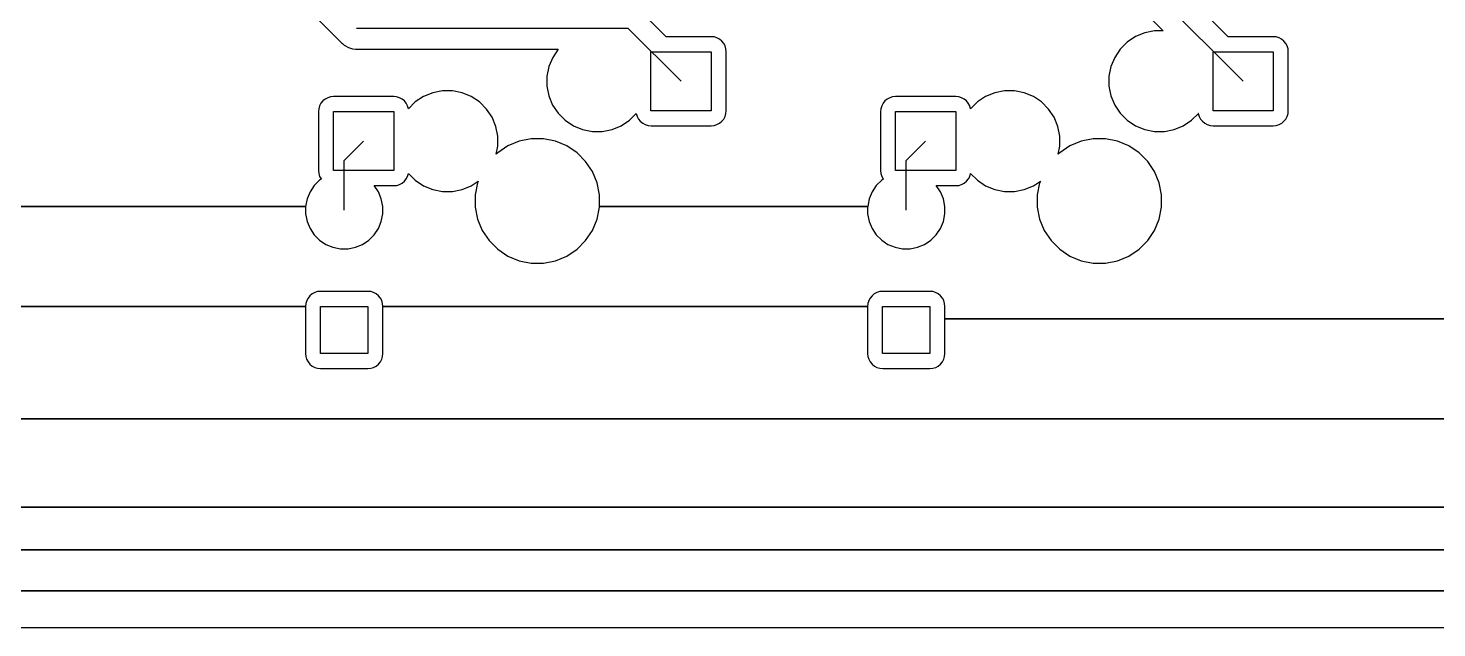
# Model space of a CAD drawing. Extents: x -29462 to 42578, y -23213 to 32194.
# Drawn here: x 27750 to 34381, y -23213 to -20387 of the extents above; entities that cross this region are included whole.
import ezdxf

# ---------------------------------------------------------------- set-up
doc = ezdxf.new("R2010")
doc.units = 0

msp = doc.modelspace()

# ---------------------------------------------------------------- linework, layer by layer
at = {"layer": 'Layer 1'}
for p, q in [((28375.77333, -19607.22977), (29222.15733, -20453.50077)), ((32718.8, -19887.2), (33468.946, -20637.346)), ((33398.2, -20427.6), (32845.609, -19874.953)), ((32678.2, -19985.7), (33092.784, -20400.143)), ((30752.3, -20427.6), (30646.185, -20321.287)), ((29294.9, -20387.3), (30573.1, -20387.3)), ((30573.1, -20387.3), (30823.149, -20637.349)), ((33005.2978, -20409.21577), (32962.1178, -20427.10867)), ((33051.3, -20400.1), (33005.2978, -20409.21577)), ((33092.784, -20400.143), (33051.3, -20400.1)), ((29222.15733, -20453.50077), (29225.26177, -20457.25432)), ((29225.26177, -20457.25432), (29228.93066, -20460.33054)), ((29228.93066, -20460.33054), (29228.9, -20460.3)), ((29228.9, -20460.3), (29236.80222, -20466.81933)), ((29236.80222, -20466.81933), (29240.18888, -20469.50044)), ((29240.18888, -20469.50044), (29257.12218, -20478.64443)), ((29257.12218, -20478.64443), (29275.74888, -20484.26065)), ((29275.74888, -20484.26065), (29290.14218, -20485.67176)), ((29290.14218, -20485.67176), (29290.1, -20485.7)), ((29290.1, -20485.7), (29294.89777, -20486.179777)), ((29294.89777, -20486.179777), (29299.69554, -20485.7)), ((29299.69554, -20485.7), (30244.9, -20485.7)), ((30244.617778, -20486.151555), (30218.653378, -20525.013555)), ((30244.9, -20485.7), (30244.617778, -20486.151555)), ((30964.86229, -20427.60576), (30752.3, -20427.6)), ((30978.69119, -20428.96043), (30964.86229, -20427.60576)), ((30991.95559, -20432.9962), (30978.69119, -20428.96043)), ((31004.37339, -20439.54375), (30991.95559, -20432.9962)), ((31015.09779, -20448.3773), (31004.37339, -20439.54375)), ((31023.84667, -20459.13), (31015.09779, -20448.3773)), ((31030.33778, -20471.3784), (31023.84667, -20459.13)), ((31034.28889, -20484.6711), (31030.33778, -20471.3784)), ((31035.7, -20498.5), (31034.28889, -20484.6711)), ((32890.4334, -20486.09307), (32864.469, -20524.95507)), ((32923.4534, -20453.04487), (32890.4334, -20486.09307)), ((32962.1178, -20427.10867), (32923.4534, -20453.04487)), ((33610.66229, -20427.60576), (33398.2, -20427.6)), ((33624.49119, -20428.96043), (33610.66229, -20427.60576)), ((33637.75559, -20432.9962), (33624.49119, -20428.96043)), ((33650.17339, -20439.54375), (33637.75559, -20432.9962)), ((33660.89779, -20448.3773), (33650.17339, -20439.54375)), ((33669.64667, -20459.13), (33660.89779, -20448.3773)), ((33676.13778, -20471.3784), (33669.64667, -20459.13)), ((33680.08889, -20484.6711), (33676.13778, -20471.3784)), ((33681.5, -20498.5), (33680.08889, -20484.6711)), ((30218.653378, -20525.013555), (30200.591178, -20568.193555)), ((30681.5, -20776.2), (30681.5, -20498.5)), ((30681.5, -20498.5), (30964.8, -20498.5)), ((30964.8, -20498.5), (30964.8, -20776.2)), ((31035.63771, -20776.20576), (31035.7, -20498.5)), ((32864.469, -20524.95507), (32846.4068, -20568.13507)), ((33327.3, -20776.2), (33327.3, -20498.5)), ((33327.3, -20498.5), (33610.7, -20498.5)), ((33610.7, -20498.5), (33610.7, -20776.2)), ((33681.53771, -20776.20576), (33681.5, -20498.5)), ((30191.560078, -20614.026455), (30191.5, -20660.7)), ((30200.591178, -20568.193555), (30191.560078, -20614.026455)), ((32846.4068, -20568.13507), (32837.3757, -20613.96797)), ((32837.3757, -20613.96797), (32837.4, -20660.7)), ((29699.9, -20682.3), (29653.8978, -20691.41577)), ((29746.4757, -20682.33203), (29699.9, -20682.3)), ((29792.4779, -20691.4478), (29746.4757, -20682.33203)), ((30191.5, -20660.7), (30200.5311, -20706.5329)), ((32345.7, -20682.3), (32299.6978, -20691.41577)), ((32392.2757, -20682.33203), (32345.7, -20682.3)), ((32438.2779, -20691.4478), (32392.2757, -20682.33203)), ((32837.4, -20660.7), (32846.4311, -20706.5329)), ((29121.62451, -20753.57264), (29117.39118, -20766.86534)), ((29128.11562, -20741.32424), (29121.62451, -20753.57264)), ((29136.8645, -20730.57154), (29128.11562, -20741.32424)), ((29147.5889, -20721.73799), (29136.8645, -20730.57154)), ((29160.0067, -20715.19044), (29147.5889, -20721.73799)), ((29173.2711, -20711.15467), (29160.0067, -20715.19044)), ((29187.1, -20709.8), (29173.2711, -20711.15467)), ((29470.47348, -20709.73466), (29187.1, -20709.8)), ((29484.30238, -20711.08933), (29470.47348, -20709.73466)), ((29497.56678, -20715.1251), (29484.30238, -20711.08933)), ((29509.70228, -20721.67265), (29497.56678, -20715.1251)), ((29520.42668, -20730.5062), (29509.70228, -20721.67265)), ((29529.45778, -20741.2589), (29520.42668, -20730.5062)), ((29535.94889, -20753.5073), (29529.45778, -20741.2589)), ((29539.9, -20766.8), (29535.94889, -20753.5073)), ((29572.0534, -20735.24487), (29539.8801, -20767.24887)), ((29610.7178, -20709.30867), (29572.0534, -20735.24487)), ((29653.8978, -20691.41577), (29610.7178, -20709.30867)), ((29835.6579, -20709.3407), (29792.4779, -20691.4478)), ((29874.3223, -20735.2769), (29835.6579, -20709.3407)), ((29907.3423, -20768.3251), (29874.3223, -20735.2769)), ((30200.5311, -20706.5329), (30218.5933, -20749.7129)), ((30218.5933, -20749.7129), (30244.5577, -20788.5749)), ((31767.42451, -20753.57264), (31763.19118, -20766.86534)), ((31773.91562, -20741.32424), (31767.42451, -20753.57264)), ((31782.6645, -20730.57154), (31773.91562, -20741.32424)), ((31793.3889, -20721.73799), (31782.6645, -20730.57154)), ((31805.8067, -20715.19044), (31793.3889, -20721.73799)), ((31819.0711, -20711.15467), (31805.8067, -20715.19044)), ((31832.9, -20709.8), (31819.0711, -20711.15467)), ((32116.27348, -20709.73466), (31832.9, -20709.8)), ((32130.10238, -20711.08933), (32116.27348, -20709.73466)), ((32143.36678, -20715.1251), (32130.10238, -20711.08933)), ((32155.50228, -20721.67265), (32143.36678, -20715.1251)), ((32166.22668, -20730.5062), (32155.50228, -20721.67265)), ((32175.25778, -20741.2589), (32166.22668, -20730.5062)), ((32181.74889, -20753.5073), (32175.25778, -20741.2589)), ((32185.7, -20766.8), (32181.74889, -20753.5073)), ((32217.8534, -20735.24487), (32185.6801, -20767.24887)), ((32256.5178, -20709.30867), (32217.8534, -20735.24487)), ((32299.6978, -20691.41577), (32256.5178, -20709.30867)), ((32481.4579, -20709.3407), (32438.2779, -20691.4478)), ((32520.1223, -20735.2769), (32481.4579, -20709.3407)), ((32553.1423, -20768.3251), (32520.1223, -20735.2769)), ((32846.4311, -20706.5329), (32864.4933, -20749.7129)), ((32864.4933, -20749.7129), (32890.4577, -20788.5749)), ((29117.39118, -20766.86534), (29116.26229, -20780.69424)), ((29116.26229, -20780.69424), (29116.3, -21058.5)), ((29187.1, -21058.5), (29187.1, -20780.7)), ((29187.1, -20780.7), (29470.5, -20780.7)), ((29470.5, -20780.7), (29470.5, -21058.5)), ((29539.8801, -20767.24887), (29539.9, -20766.8)), ((29933.3067, -20807.1871), (29907.3423, -20768.3251)), ((29951.3689, -20850.3671), (29933.3067, -20807.1871)), ((30244.5577, -20788.5749), (30277.5777, -20821.5949)), ((30579.8466, -20821.62693), (30612.0199, -20789.65113)), ((30612.0199, -20789.65113), (30612.1, -20790.1)), ((30612.1, -20790.1), (30616.05111, -20803.3927)), ((30616.05111, -20803.3927), (30622.54222, -20815.6411)), ((30622.54222, -20815.6411), (30631.2911, -20826.3938)), ((30964.8, -20776.2), (30681.5, -20776.2)), ((31015.0355, -20826.32846), (31023.78438, -20815.57576)), ((31023.78438, -20815.57576), (31030.27549, -20803.32736)), ((31030.27549, -20803.32736), (31034.2266, -20790.03466)), ((31034.2266, -20790.03466), (31035.63771, -20776.20576)), ((31763.19118, -20766.86534), (31762.06229, -20780.69424)), ((31762.06229, -20780.69424), (31762.1, -21058.5)), ((31832.9, -21058.5), (31832.9, -20780.7)), ((31832.9, -20780.7), (32116.3, -20780.7)), ((32116.3, -20780.7), (32116.3, -21058.5)), ((32185.6801, -20767.24887), (32185.7, -20766.8)), ((32579.1067, -20807.1871), (32553.1423, -20768.3251)), ((32597.1689, -20850.3671), (32579.1067, -20807.1871)), ((32890.4577, -20788.5749), (32923.4777, -20821.5949)), ((33225.7466, -20821.62693), (33257.9199, -20789.65113)), ((33257.9199, -20789.65113), (33257.9, -20790.1)), ((33257.9, -20790.1), (33261.85111, -20803.3927)), ((33261.85111, -20803.3927), (33268.34222, -20815.6411)), ((33268.34222, -20815.6411), (33277.0911, -20826.3938)), ((33610.7, -20776.2), (33327.3, -20776.2)), ((33660.9355, -20826.32846), (33669.68438, -20815.57576)), ((33669.68438, -20815.57576), (33676.17549, -20803.32736)), ((33676.17549, -20803.32736), (33680.1266, -20790.03466)), ((33680.1266, -20790.03466), (33681.53771, -20776.20576)), ((29960.4, -20896.2), (29951.3689, -20850.3671)), ((30277.5777, -20821.5949), (30316.2421, -20847.5593)), ((30316.2421, -20847.5593), (30359.4221, -20865.4522)), ((30359.4221, -20865.4522), (30405.4243, -20874.56797)), ((30405.4243, -20874.56797), (30452, -20874.6)), ((30452, -20874.6), (30498.0022, -20865.48423)), ((30498.0022, -20865.48423), (30541.1822, -20847.59133)), ((30541.1822, -20847.59133), (30579.8466, -20821.62693)), ((30631.2911, -20826.3938), (30642.2978, -20835.19913)), ((30642.2978, -20835.19913), (30654.4333, -20841.7749)), ((30654.4333, -20841.7749), (30667.6977, -20845.81067)), ((30667.6977, -20845.81067), (30681.5266, -20847.16534)), ((30681.5266, -20847.16534), (30964.8, -20847.1)), ((30964.8, -20847.1), (30978.6289, -20845.74533)), ((30978.6289, -20845.74533), (30991.8933, -20841.70956)), ((30991.8933, -20841.70956), (31004.3111, -20835.13379)), ((31004.3111, -20835.13379), (31015.0355, -20826.32846)), ((32606.2, -20896.2), (32597.1689, -20850.3671)), ((32923.4777, -20821.5949), (32962.1421, -20847.5593)), ((32962.1421, -20847.5593), (33005.3221, -20865.4522)), ((33005.3221, -20865.4522), (33051.3243, -20874.56797)), ((33051.3243, -20874.56797), (33097.9, -20874.6)), ((33097.9, -20874.6), (33143.9022, -20865.48423)), ((33143.9022, -20865.48423), (33187.0822, -20847.59133)), ((33187.0822, -20847.59133), (33225.7466, -20821.62693)), ((33277.0911, -20826.3938), (33288.0978, -20835.19913)), ((33288.0978, -20835.19913), (33300.2333, -20841.7749)), ((33300.2333, -20841.7749), (33313.4977, -20845.81067)), ((33313.4977, -20845.81067), (33327.3266, -20847.16534)), ((33327.3266, -20847.16534), (33610.7, -20847.1)), ((33610.7, -20847.1), (33624.5289, -20845.74533)), ((33624.5289, -20845.74533), (33637.7933, -20841.70956)), ((33637.7933, -20841.70956), (33650.2111, -20835.13379)), ((33650.2111, -20835.13379), (33660.9355, -20826.32846)), ((29237.4, -21010.7), (29328.5577, -20919.5423)), ((29952.78235, -20981.53114), (29960.40234, -20942.92314)), ((30007.8156, -20942.3305), (29959.8379, -20974.3627)), ((29960.40234, -20942.92314), (29960.4, -20896.2)), ((30061.1556, -20920.2607), (30007.8156, -20942.3305)), ((30117.6, -20909), (30061.1556, -20920.2607)), ((30175.4224, -20909.0377), (30117.6, -20909)), ((30231.8668, -20920.2984), (30175.4224, -20909.0377)), ((30285.2068, -20942.3682), (30231.8668, -20920.2984)), ((30333.1845, -20974.4004), (30285.2068, -20942.3682)), ((31883.2, -21010.7), (31974.3577, -20919.5423)), ((32598.58235, -20981.53114), (32606.20234, -20942.92314)), ((32653.6156, -20942.3305), (32605.6379, -20974.3627)), ((32606.20234, -20942.92314), (32606.2, -20896.2)), ((32706.9556, -20920.2607), (32653.6156, -20942.3305)), ((32763.4, -20909), (32706.9556, -20920.2607)), ((32821.3224, -20909.0377), (32763.4, -20909)), ((32877.7668, -20920.2984), (32821.3224, -20909.0377)), ((32931.1068, -20942.3682), (32877.7668, -20920.2984)), ((32979.0845, -20974.4004), (32931.1068, -20942.3682)), ((29237.4, -21245), (29237.4, -21010.7)), ((29959.8379, -20974.3627), (29952.78235, -20981.53114)), ((30373.8245, -21015.1815), (30333.1845, -20974.4004)), ((30405.9978, -21063.1592), (30373.8245, -21015.1815)), ((31883.2, -21245), (31883.2, -21010.7)), ((32605.6379, -20974.3627), (32598.58235, -20981.53114)), ((33019.7245, -21015.1815), (32979.0845, -20974.4004)), ((33051.8978, -21063.1592), (33019.7245, -21015.1815)), ((29116.3, -21058.5), (29117.42889, -21072.3289)), ((29117.42889, -21072.3289), (29121.66222, -21085.6216)), ((29121.66222, -21085.6216), (29128.15333, -21097.87)), ((29470.5, -21058.5), (29187.1, -21058.5)), ((29529.4843, -21097.87576), (29535.97541, -21085.62736)), ((29535.97541, -21085.62736), (29539.92652, -21072.33466)), ((29539.92652, -21072.33466), (29539.9, -21071.8)), ((29539.9, -21071.8), (29572.0733, -21103.7758)), ((30428.0111, -21116.4145), (30405.9978, -21063.1592)), ((31762.1, -21058.5), (31763.22889, -21072.3289)), ((31763.22889, -21072.3289), (31767.46222, -21085.6216)), ((31767.46222, -21085.6216), (31773.95333, -21097.87)), ((32116.3, -21058.5), (31832.9, -21058.5)), ((32175.2843, -21097.87576), (32181.77541, -21085.62736)), ((32181.77541, -21085.62736), (32185.72652, -21072.33466)), ((32185.72652, -21072.33466), (32185.7, -21071.8)), ((32185.7, -21071.8), (32217.8733, -21103.7758)), ((33073.9111, -21116.4145), (33051.8978, -21063.1592)), ((29096.262226, -21129.36596), (29076.506726, -21159.11216)), ((29121.662226, -21104.05066), (29096.262226, -21129.36596)), ((29128.999996, -21099.05533), (29121.662226, -21104.05066)), ((29128.15333, -21097.87), (29128.999996, -21099.05533)), ((29398.49775, -21159.0434), (29378.45995, -21129.3254)), ((29378.45995, -21129.3254), (29470.5, -21129.4)), ((29470.5, -21129.4), (29484.3289, -21128.04533)), ((29484.3289, -21128.04533), (29497.5933, -21124.00956)), ((29497.5933, -21124.00956), (29509.7288, -21117.43379)), ((29509.7288, -21117.43379), (29520.4532, -21108.62846)), ((29520.4532, -21108.62846), (29529.4843, -21097.87576)), ((29572.0733, -21103.7758), (29610.7377, -21129.7402)), ((29610.7377, -21129.7402), (29653.9177, -21147.6331)), ((29653.9177, -21147.6331), (29699.9199, -21156.74887)), ((29746.5, -21156.8), (29792.5022, -21147.68423)), ((29792.5022, -21147.68423), (29835.6822, -21129.79133)), ((29835.6822, -21129.79133), (29868.7022, -21107.72153)), ((29865.03331, -21116.38575), (29853.74441, -21172.97125)), ((29868.7022, -21107.72153), (29865.03331, -21116.38575)), ((30439.3, -21173), (30428.0111, -21116.4145)), ((31742.062226, -21129.36596), (31722.306726, -21159.11216)), ((31767.462226, -21104.05066), (31742.062226, -21129.36596)), ((31774.799996, -21099.05533), (31767.462226, -21104.05066)), ((31773.95333, -21097.87), (31774.799996, -21099.05533)), ((32044.29775, -21159.0434), (32024.25995, -21129.3254)), ((32024.25995, -21129.3254), (32116.3, -21129.4)), ((32116.3, -21129.4), (32130.1289, -21128.04533)), ((32130.1289, -21128.04533), (32143.3933, -21124.00956)), ((32143.3933, -21124.00956), (32155.5288, -21117.43379)), ((32155.5288, -21117.43379), (32166.2532, -21108.62846)), ((32166.2532, -21108.62846), (32175.2843, -21097.87576)), ((32217.8733, -21103.7758), (32256.5377, -21129.7402)), ((32256.5377, -21129.7402), (32299.7177, -21147.6331)), ((32299.7177, -21147.6331), (32345.7199, -21156.74887)), ((32392.3, -21156.8), (32438.3022, -21147.68423)), ((32438.3022, -21147.68423), (32481.4822, -21129.79133)), ((32481.4822, -21129.79133), (32514.5022, -21107.72153)), ((32510.83331, -21116.38575), (32499.54441, -21172.97125)), ((32514.5022, -21107.72153), (32510.83331, -21116.38575)), ((33085.2, -21173), (33073.9111, -21116.4145)), ((29062.677826, -21192.16036), (29055.622276, -21227.26876)), ((29076.506726, -21159.11216), (29062.677826, -21192.16036)), ((29412.04445, -21192.0916), (29398.49775, -21159.0434)), ((29419.1, -21227.2), (29412.04445, -21192.0916)), ((29699.9199, -21156.74887), (29746.5, -21156.8)), ((29853.74441, -21172.97125), (29853.7, -21230.6)), ((30439.3, -21227.2), (30439.3, -21173)), ((31708.477826, -21192.16036), (31701.422276, -21227.26876)), ((31722.306726, -21159.11216), (31708.477826, -21192.16036)), ((32057.84445, -21192.0916), (32044.29775, -21159.0434)), ((32064.9, -21227.2), (32057.84445, -21192.0916)), ((32345.7199, -21156.74887), (32392.3, -21156.8)), ((32499.54441, -21172.97125), (32499.6, -21230.6)), ((33085.1776, -21230.666), (33085.2, -21173)), ((22501.8, -21227.2), (29055.6, -21227.2)), ((29055.622276, -21227.26876), (22501.8, -21227.2)), ((29055.6, -21227.2), (29055.6, -21263)), ((29055.6, -21263), (29062.65555, -21298.1084)), ((29412.0333, -21298.13502), (29419.08885, -21263.02662)), ((29419.08885, -21263.02662), (29419.1, -21227.2)), ((29853.7, -21230.6), (29864.9889, -21287.1573)), ((30428.0887, -21287.2233), (30439.3776, -21230.666)), ((30439.3776, -21230.666), (30439.3, -21227.2)), ((30439.3, -21227.2), (31701.4, -21227.2)), ((31701.422276, -21227.26876), (30439.3, -21227.2)), ((31701.4, -21227.2), (31701.4, -21263)), ((31701.4, -21263), (31708.45555, -21298.1084)), ((32057.8333, -21298.13502), (32064.88885, -21263.02662)), ((32064.88885, -21263.02662), (32064.9, -21227.2)), ((32499.6, -21230.6), (32510.8889, -21287.1573)), ((33073.8887, -21287.2233), (33085.1776, -21230.666)), ((29062.65555, -21298.1084), (29076.48445, -21331.1566)), ((29076.48445, -21331.1566), (29096.23995, -21360.9028)), ((29378.4488, -21360.92942), (29398.4866, -21331.18322)), ((29398.4866, -21331.18322), (29412.0333, -21298.13502)), ((29864.9889, -21287.1573), (29887.0022, -21340.4408)), ((29887.0022, -21340.4408), (29919.1755, -21388.4185)), ((30373.9021, -21388.4845), (30406.0754, -21340.5068)), ((30406.0754, -21340.5068), (30428.0887, -21287.2233)), ((31708.45555, -21298.1084), (31722.28445, -21331.1566)), ((31722.28445, -21331.1566), (31742.03995, -21360.9028)), ((32024.2488, -21360.92942), (32044.2866, -21331.18322)), ((32044.2866, -21331.18322), (32057.8333, -21298.13502)), ((32510.8889, -21287.1573), (32532.9022, -21340.4408)), ((32532.9022, -21340.4408), (32565.0755, -21388.4185)), ((33019.7021, -21388.4845), (33051.8754, -21340.5068)), ((33051.8754, -21340.5068), (33073.8887, -21287.2233)), ((29096.23995, -21360.9028), (29121.63995, -21386.2181)), ((29121.63995, -21386.2181), (29151.27325, -21406.0865)), ((29151.27325, -21406.0865), (29184.29325, -21419.8025)), ((29290.3955, -21419.82912), (29323.4155, -21406.11312)), ((29323.4155, -21406.11312), (29353.0488, -21386.24472)), ((29353.0488, -21386.24472), (29378.4488, -21360.92942)), ((29919.1755, -21388.4185), (29959.8155, -21429.1714)), ((30333.2621, -21429.2374), (30373.9021, -21388.4845)), ((31742.03995, -21360.9028), (31767.43995, -21386.2181)), ((31767.43995, -21386.2181), (31797.07325, -21406.0865)), ((31797.07325, -21406.0865), (31830.09325, -21419.8025)), ((31936.1955, -21419.82912), (31969.2155, -21406.11312)), ((31969.2155, -21406.11312), (31998.8488, -21386.24472)), ((31998.8488, -21386.24472), (32024.2488, -21360.92942)), ((32565.0755, -21388.4185), (32605.7155, -21429.1714)), ((32979.0621, -21429.2374), (33019.7021, -21388.4845)), ((29184.29325, -21419.8025), (29219.57095, -21426.77338)), ((29219.57095, -21426.77338), (29255.4, -21426.8)), ((29255.4, -21426.8), (29290.3955, -21419.82912)), ((29959.8155, -21429.1714), (30007.7932, -21461.2318)), ((30007.7932, -21461.2318), (30061.1332, -21483.3016)), ((30061.1332, -21483.3016), (30117.5776, -21494.534)), ((30175.5, -21494.6), (30231.9444, -21483.3676)), ((30231.9444, -21483.3676), (30285.2844, -21461.2978)), ((30285.2844, -21461.2978), (30333.2621, -21429.2374)), ((31830.09325, -21419.8025), (31865.37095, -21426.77338)), ((31865.37095, -21426.77338), (31901.2, -21426.8)), ((31901.2, -21426.8), (31936.1955, -21419.82912)), ((32605.7155, -21429.1714), (32653.6932, -21461.2318)), ((32653.6932, -21461.2318), (32707.0332, -21483.3016)), ((32707.0332, -21483.3016), (32763.4776, -21494.534)), ((32821.3, -21494.6), (32877.7444, -21483.3676)), ((32877.7444, -21483.3676), (32931.0844, -21461.2978)), ((32931.0844, -21461.2978), (32979.0621, -21429.2374)), ((30117.5776, -21494.534), (30175.5, -21494.6)), ((32763.4776, -21494.534), (32821.3, -21494.6)), ((29060.72459, -21671.37264), (29056.77348, -21684.66534)), ((29067.49792, -21659.09594), (29060.72459, -21671.37264)), ((29076.2468, -21648.37154), (29067.49792, -21659.09594)), ((29086.9712, -21639.53799), (29076.2468, -21648.37154)), ((29099.1067, -21632.99044), (29086.9712, -21639.53799)), ((29112.3711, -21628.95467), (29099.1067, -21632.99044)), ((29126.2, -21627.6), (29112.3711, -21628.95467)), ((29348.56237, -21627.60576), (29126.2, -21627.6)), ((29362.39127, -21628.96043), (29348.56237, -21627.60576)), ((29375.65567, -21632.9962), (29362.39127, -21628.96043)), ((29387.79117, -21639.54375), (29375.65567, -21632.9962)), ((29398.51557, -21648.3773), (29387.79117, -21639.54375)), ((29407.54667, -21659.1017), (29398.51557, -21648.3773)), ((29414.03778, -21671.3784), (29407.54667, -21659.1017)), ((29417.98889, -21684.6711), (29414.03778, -21671.3784)), ((31706.52459, -21671.37264), (31702.57348, -21684.66534)), ((31713.29792, -21659.09594), (31706.52459, -21671.37264)), ((31722.0468, -21648.37154), (31713.29792, -21659.09594)), ((31732.7712, -21639.53799), (31722.0468, -21648.37154)), ((31744.9067, -21632.99044), (31732.7712, -21639.53799)), ((31758.1711, -21628.95467), (31744.9067, -21632.99044)), ((31772, -21627.6), (31758.1711, -21628.95467)), ((31994.36237, -21627.60576), (31772, -21627.6)), ((32008.19127, -21628.96043), (31994.36237, -21627.60576)), ((32021.45567, -21632.9962), (32008.19127, -21628.96043)), ((32033.59117, -21639.54375), (32021.45567, -21632.9962)), ((32044.31557, -21648.3773), (32033.59117, -21639.54375)), ((32053.34667, -21659.1017), (32044.31557, -21648.3773)), ((32059.83778, -21671.3784), (32053.34667, -21659.1017)), ((32063.78889, -21684.6711), (32059.83778, -21671.3784)), ((29055.36237, -21698.49424), (21481.9, -21698.5)), ((21481.9, -21698.5), (29055.3, -21698.5)), ((29055.3, -21698.5), (29055.3, -21920.7)), ((29056.77348, -21684.66534), (29055.36237, -21698.49424)), ((29126.2, -21920.7), (29126.2, -21698.5)), ((29126.2, -21698.5), (29348.5, -21698.5)), ((29348.5, -21698.5), (29348.5, -21920.7)), ((29419.4, -21698.5), (29417.98889, -21684.6711)), ((29419.33763, -21920.70576), (29419.4, -21698.5)), ((31701.16237, -21698.49424), (29419.4, -21698.5)), ((29419.4, -21698.5), (31701.2, -21698.5)), ((31702.57348, -21684.66534), (31701.16237, -21698.49424)), ((31701.2, -21698.5), (31701.2, -21920.7)), ((31772, -21920.7), (31772, -21698.5)), ((31772, -21698.5), (31994.4, -21698.5)), ((31994.4, -21698.5), (31994.4, -21920.7)), ((32065.2, -21698.5), (32063.78889, -21684.6711)), ((32065.2, -21756.4), (32065.2, -21698.5)), ((35141.20438, -21756.36876), (32065.2, -21756.4)), ((32065.23763, -21920.70576), (32065.2, -21756.4)), ((32065.2, -21756.4), (35141.2, -21756.4)), ((29055.3, -21920.7), (29056.71111, -21934.5289)), ((29056.71111, -21934.5289), (29060.66222, -21947.8216)), ((29060.66222, -21947.8216), (29067.43555, -21960.0983)), ((29348.5, -21920.7), (29126.2, -21920.7)), ((29407.4843, -21960.10406), (29413.97541, -21947.82736)), ((29413.97541, -21947.82736), (29417.92652, -21934.53466)), ((29417.92652, -21934.53466), (29419.33763, -21920.70576)), ((31701.2, -21920.7), (31702.61111, -21934.5289)), ((31702.61111, -21934.5289), (31706.56222, -21947.8216)), ((31706.56222, -21947.8216), (31713.33555, -21960.0983)), ((31994.4, -21920.7), (31772, -21920.7)), ((32053.3843, -21960.10406), (32059.87541, -21947.82736)), ((32059.87541, -21947.82736), (32063.82652, -21934.53466)), ((32063.82652, -21934.53466), (32065.23763, -21920.70576)), ((29067.43555, -21960.0983), (29076.18443, -21970.8227)), ((29076.18443, -21970.8227), (29086.90883, -21979.65625)), ((29086.90883, -21979.65625), (29099.04433, -21986.2038)), ((29099.04433, -21986.2038), (29112.30873, -21990.23957)), ((29112.30873, -21990.23957), (29126.13763, -21991.59424)), ((29126.13763, -21991.59424), (29348.5, -21991.6)), ((29348.5, -21991.6), (29362.3289, -21990.24533)), ((29362.3289, -21990.24533), (29375.5933, -21986.20956)), ((29375.5933, -21986.20956), (29387.7288, -21979.66201)), ((29387.7288, -21979.66201), (29398.4532, -21970.82846)), ((29398.4532, -21970.82846), (29407.4843, -21960.10406)), ((31713.33555, -21960.0983), (31722.08443, -21970.8227)), ((31722.08443, -21970.8227), (31732.80883, -21979.65625)), ((31732.80883, -21979.65625), (31744.94433, -21986.2038)), ((31744.94433, -21986.2038), (31758.20873, -21990.23957)), ((31758.20873, -21990.23957), (31772.03763, -21991.59424)), ((31772.03763, -21991.59424), (31994.4, -21991.6)), ((31994.4, -21991.6), (32008.2289, -21990.24533)), ((32008.2289, -21990.24533), (32021.4933, -21986.20956)), ((32021.4933, -21986.20956), (32033.6288, -21979.66201)), ((32033.6288, -21979.66201), (32044.3532, -21970.82846)), ((32044.3532, -21970.82846), (32053.3843, -21960.10406)), ((35140.86229, -22227.59424), (4253.88, -22227.6)), ((4253.88, -22227.6), (35140.9, -22227.6)), ((41732.2007, -22644.69993), (23444.7, -22644.7)), ((23444.71, -22644.7), (41732.2, -22644.7)), ((41626.56953, -22845.0915), (23549.8, -22845.1)), ((23549.8229, -22845.0918), (41626.6, -22845.1)), ((41732.1993, -23039.39997), (23444.7, -23039.4)), ((23444.7094, -23039.39997), (41732.2, -23039.4)), ((42280.8, -23213.2), (4253.88, -23213.2))]:
    msp.add_line(p, q, dxfattribs=at)

doc.saveas('drawing.dxf')
